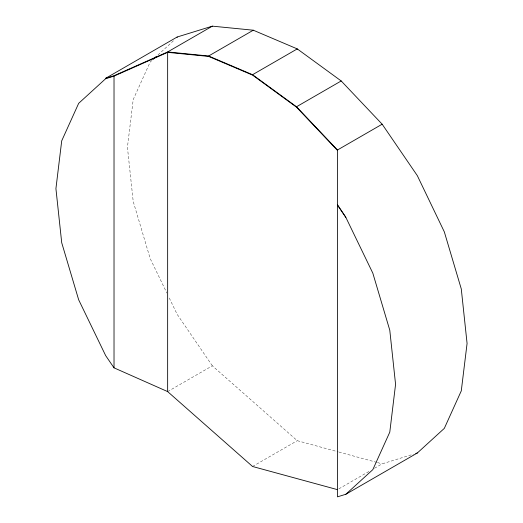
<?xml version="1.0" encoding="UTF-8"?>
<svg xmlns="http://www.w3.org/2000/svg" width="523" height="523" viewBox="0 0 523 523"><rect width="100%" height="100%" fill="white"/><g stroke="black" fill="none" stroke-linecap="round" stroke-linejoin="round"><path stroke-width="0.39" stroke-dasharray="2.62 1.96" d="M151.977 60.4L150.179 62.041L133.215 99.54L127.429 147.355L133.215 201.453L150.179 258.539L166.87 293.043M157.979 54.922L173.571 40.696M167.648 391.603L212.338 365.799L297.254 440.686L338.133 451.839M252.563 466.49L297.254 440.686M338.871 488.842L370.291 470.7M374.481 468.281L382.163 463.842L413.51 454.167M338.924 452.049L376.658 462.345M377.449 462.561L382.163 463.842M212.338 365.799L177.166 314.33L168.648 296.711"/><path stroke-width="0.78" d="M337.472 150.402L296.515 107.169L252.563 75.109L208.612 56.412L167.648 52.359L114.021 76.116L105.666 78.698L78.679 103.319L61.714 140.818L55.922 188.64L61.714 242.731L78.679 299.823L105.666 355.614L114.021 367.839L167.648 391.603L252.563 466.49L337.472 489.646M153.18 59.302L156.181 56.569M105.666 78.698L105.666 78.293L114.021 75.711L167.648 51.954L208.612 56.007L252.563 74.704L296.515 106.764L337.472 149.996L337.472 496.85L345.834 494.268L372.821 469.647L389.785 432.142L395.571 384.327L389.785 330.235L372.821 273.143L345.834 217.352L337.472 205.127M345.834 494.268L417.334 452.99L444.321 428.363L461.286 390.864L467.078 343.448L461.286 288.951L444.321 231.859L417.334 175.669L382.163 124.199L341.205 80.96L297.254 48.901L253.302 30.21L212.338 26.15L177.166 37.009L105.666 78.293M167.648 51.954L212.338 26.15M208.612 56.007L253.302 30.21M252.563 74.704L297.254 48.901L297.254 49.306M296.515 106.764L341.205 80.96M337.472 149.996L382.163 124.199M415.805 453.461L417.334 452.99M337.472 204.722L345.834 217.352M177.166 37.009L177.166 37.414M167.648 52.359L167.648 391.603M114.021 76.116L114.021 367.839"/></g></svg>
